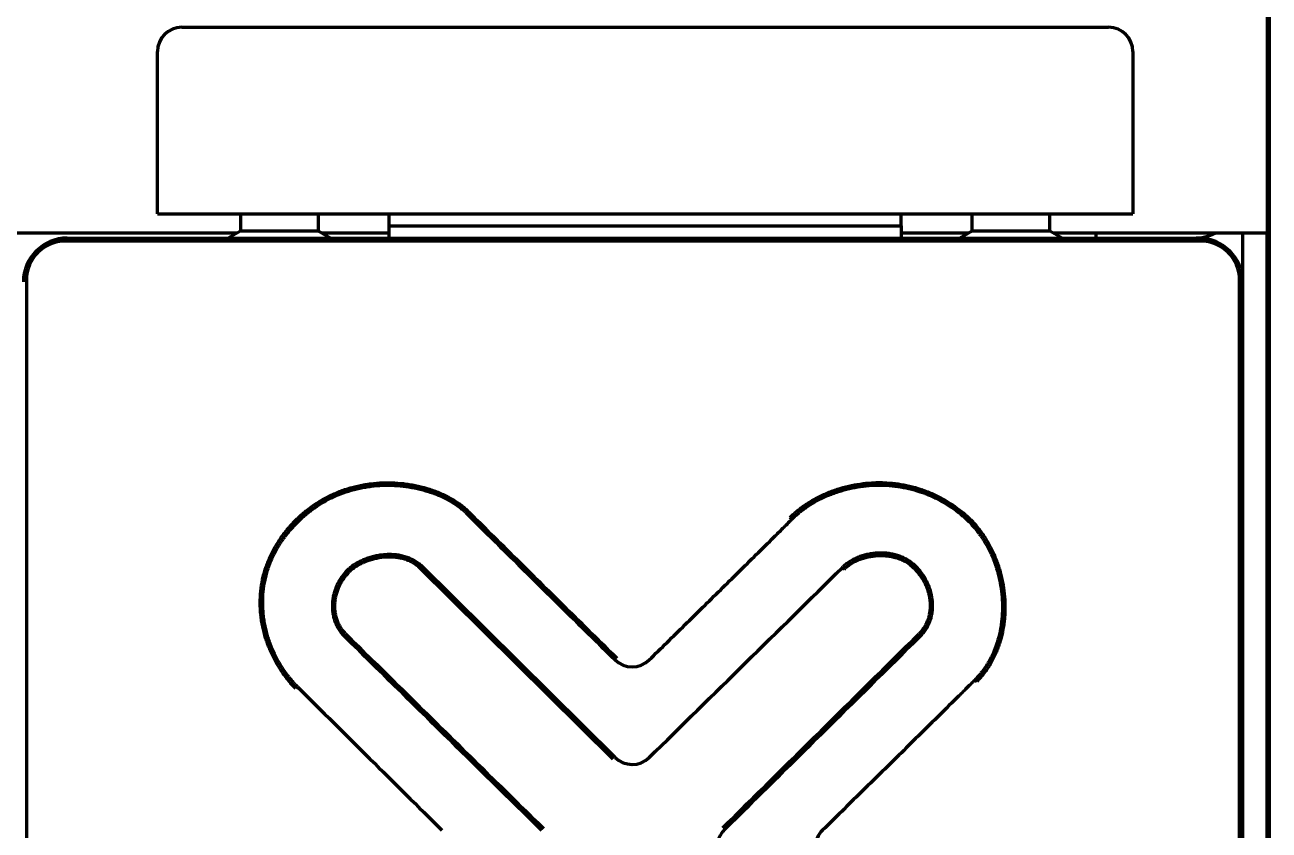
# Model space of a CAD drawing. Header units: inches. Extents: x -3022 to 7311, y 343 to 5680.
# Drawn here: x 3605 to 3656, y 2231 to 2264 of the extents above; entities that cross this region are included whole.
import ezdxf

# ---------------------------------------------------------------- set-up
doc = ezdxf.new("R2010")
doc.units = ezdxf.units.IN

msp = doc.modelspace()

# ---------------------------------------------------------------- linework, layer by layer
at = {"linetype": 'Continuous', "lineweight": 70}
for p, q in [((3655.954, 2214.792), (3655.954, 2275.792)), ((3656.004, 2275.792), (3656.004, 2214.792)), ((3655.918, 2271.311), (3655.918, 2255.492)), ((3611.418, 2263.942), (3649.418, 2263.942)), ((3610.418, 2260.847), (3610.418, 2262.942)), ((3650.418, 2262.942), (3650.418, 2260.847)), ((3610.418, 2257.539), (3610.418, 2260.847)), ((3650.418, 2260.847), (3650.418, 2257.539)), ((3610.418, 2256.292), (3610.418, 2257.539)), ((3650.418, 2257.539), (3650.418, 2256.292)), ((3611.418, 2256.292), (3649.418, 2256.292)), ((3613.818, 2256.292), (3613.818, 2255.58)), ((3617.018, 2255.58), (3617.018, 2256.292)), ((3619.918, 2255.792), (3619.918, 2256.292)), ((3640.918, 2255.792), (3640.918, 2256.292)), ((3643.818, 2256.292), (3643.818, 2255.58)), ((3647.018, 2255.58), (3647.018, 2256.292)), ((3619.918, 2255.792), (3640.918, 2255.792)), ((3613.665, 2255.492), (3581.318, 2255.492)), ((3606.718, 2255.292), (3653.118, 2255.292)), ((3613.818, 2255.58), (3613.318, 2255.292)), ((3617.018, 2255.58), (3613.818, 2255.58)), ((3617.518, 2255.292), (3617.018, 2255.58)), ((3619.917, 2255.492), (3617.172, 2255.492)), ((3643.663, 2255.492), (3640.917, 2255.492)), ((3643.818, 2255.58), (3643.318, 2255.292)), ((3647.018, 2255.58), (3643.818, 2255.58)), ((3647.518, 2255.292), (3647.018, 2255.58)), ((3653.918, 2255.492), (3647.171, 2255.492)), ((3648.918, 2255.292), (3648.918, 2255.494)), ((3655.918, 2255.492), (3653.918, 2255.492)), ((3654.918, 2255.492), (3654.918, 2254.946)), ((3655.918, 2254.946), (3655.918, 2255.492)), ((3653.193, 2255.167), (3606.643, 2255.167)), ((3654.918, 2254.946), (3654.918, 2253.492)), ((3655.918, 2208.588), (3655.918, 2254.946)), ((3605.043, 2253.567), (3605.043, 2207.017)), ((3654.793, 2207.017), (3654.793, 2253.567)), ((3654.918, 2253.492), (3654.918, 2207.092)), ((3643.342, 2243.977), (3643.404, 2244.055)), ((3623.161, 2243.931), (3623.233, 2244.001)), ((3636.432, 2243.754), (3636.361, 2243.824)), ((3618.21, 2241.667), (3618.281, 2241.596)), ((3621.228, 2241.852), (3621.159, 2241.779)), ((3629.111, 2233.912), (3621.159, 2241.779)), ((3629.182, 2233.983), (3621.228, 2241.852)), ((3638.503, 2241.77), (3638.574, 2241.7)), ((3641.494, 2241.839), (3641.424, 2241.767)), ((3618.057, 2238.987), (3618.127, 2239.058)), ((3641.726, 2238.987), (3641.655, 2239.058)), ((3616.158, 2236.882), (3616.087, 2236.811)), ((3643.947, 2237.17), (3644.017, 2237.1))]:
    msp.add_line(p, q, dxfattribs=at)
for centre, radius, start, end in [((3611.418, 2262.942), 1, 90, 180), ((3649.418, 2262.942), 1, 0, 90), ((3606.718, 2253.492), 1.8, 90, 180), ((3652.918, 2257.292), 2, 270, 295.8398), ((3653.118, 2253.492), 1.8, 0, 90), ((3606.643, 2253.567), 1.6, 90, 180), ((3653.193, 2253.567), 1.6, 0, 90), ((5050.515, 3683.131), 2026.977, 225.23677, 225.47603), ((5050.515, 3683.131), 2026.877, 225.236811, 225.47603), ((-675.684, 6618.971), 6145.901, 314.481055, 314.584597), ((6847.911, 5512.6), 4598.751, 225.385511, 225.52738), ((6847.911, 5512.6), 4598.651, 225.38552, 225.52738), ((-2012.748, 7950.074), 8036.665, 314.633821, 314.714601), ((-2012.748, 7950.074), 8036.765, 314.633821, 314.714601), ((3629.885, 2238.697), 1, 225.476, 314.4864), ((5624.147, 4252.562), 2845.169, 225.109511, 225.277687), ((3629.885, 2234.694), 1, 225.3071, 314.4811), ((3634.371, 2230.309), 1, 134.6338, 225.4217), ((3638.395, 2230.287), 1, 134.4807, 225.5483)]:
    msp.add_arc(centre, radius, start, end, dxfattribs=at)
for points, knots in [([(3610.418, 2256.292), (3610.419, 2256.292), (3610.425, 2256.292), (3610.442, 2256.292), (3610.45, 2256.292), (3610.463, 2256.292), (3610.468, 2256.292), (3610.479, 2256.292), (3610.484, 2256.292), (3610.515, 2256.292), (3610.544, 2256.292), (3610.598, 2256.292), (3610.617, 2256.292), (3610.647, 2256.292), (3610.658, 2256.292), (3610.68, 2256.292), (3610.691, 2256.292), (3610.749, 2256.292), (3610.799, 2256.292), (3610.867, 2256.292), (3610.881, 2256.292), (3610.909, 2256.292), (3610.924, 2256.292), (3610.968, 2256.292), (3610.997, 2256.292), (3611.089, 2256.292), (3611.152, 2256.292), (3611.234, 2256.292), (3611.251, 2256.292), (3611.284, 2256.292), (3611.301, 2256.292), (3611.351, 2256.292), (3611.384, 2256.292), (3611.418, 2256.292)], [0, 0, 0, 0, 0.118305, 0.118305, 0.181284, 0.181284, 0.212773, 0.212773, 0.244262, 0.244262, 0.370218, 0.370218, 0.433196, 0.433196, 0.464685, 0.464685, 0.496175, 0.496175, 0.622131, 0.622131, 0.65362, 0.65362, 0.685109, 0.685109, 0.748087, 0.748087, 0.874044, 0.874044, 0.905533, 0.905533, 0.937022, 0.937022, 1, 1, 1, 1]), ([(3649.418, 2256.292), (3649.485, 2256.292), (3649.551, 2256.292), (3649.649, 2256.292), (3649.681, 2256.292), (3649.729, 2256.292), (3649.745, 2256.292), (3649.777, 2256.292), (3649.792, 2256.292), (3649.868, 2256.292), (3649.926, 2256.292), (3649.995, 2256.292), (3650.008, 2256.292), (3650.035, 2256.292), (3650.048, 2256.292), (3650.086, 2256.292), (3650.134, 2256.292), (3650.177, 2256.292), (3650.218, 2256.292), (3650.237, 2256.292), (3650.291, 2256.292), (3650.321, 2256.292), (3650.357, 2256.292), (3650.368, 2256.292), (3650.382, 2256.292), (3650.386, 2256.292), (3650.393, 2256.292), (3650.397, 2256.292), (3650.412, 2256.292), (3650.418, 2256.292), (3650.418, 2256.292)], [0, 0, 0, 0, 0.125376, 0.125376, 0.188065, 0.188065, 0.219409, 0.219409, 0.250753, 0.250753, 0.376129, 0.376129, 0.407474, 0.407474, 0.438818, 0.438818, 0.501506, 0.564194, 0.564194, 0.626882, 0.626882, 0.752259, 0.752259, 0.814947, 0.814947, 0.846291, 0.846291, 0.877635, 0.877635, 1, 1, 1, 1]), ([(3616.088, 2236.811), (3616.059, 2236.84), (3616.03, 2236.87), (3615.974, 2236.929), (3615.891, 2237.019), (3615.812, 2237.112), (3615.659, 2237.301), (3615.564, 2237.431), (3615.387, 2237.701), (3615.305, 2237.84), (3615.191, 2238.054), (3615.154, 2238.127), (3615.102, 2238.238), (3615.085, 2238.275), (3615.052, 2238.349), (3615.036, 2238.387), (3614.958, 2238.575), (3614.902, 2238.727), (3614.807, 2239.036), (3614.766, 2239.193), (3614.717, 2239.431), (3614.702, 2239.511), (3614.683, 2239.631), (3614.678, 2239.672), (3614.667, 2239.752), (3614.662, 2239.793), (3614.641, 2239.996), (3614.632, 2240.158), (3614.631, 2240.481), (3614.639, 2240.643), (3614.672, 2240.964), (3614.697, 2241.124), (3614.739, 2241.324), (3614.748, 2241.364), (3614.767, 2241.443), (3614.797, 2241.562), (3614.879, 2241.833), (3615.024, 2242.208), (3615.172, 2242.494), (3615.293, 2242.703), (3615.335, 2242.772), (3615.402, 2242.874), (3615.424, 2242.908), (3615.47, 2242.975), (3615.494, 2243.009), (3615.613, 2243.174), (3615.714, 2243.301), (3615.926, 2243.544), (3616.037, 2243.661), (3616.269, 2243.885), (3616.389, 2243.992), (3616.578, 2244.144), (3616.642, 2244.194), (3616.741, 2244.266), (3616.774, 2244.29), (3616.841, 2244.336), (3616.874, 2244.359), (3616.977, 2244.427), (3617.046, 2244.47), (3617.151, 2244.533), (3617.186, 2244.554), (3617.258, 2244.594), (3617.294, 2244.613), (3617.473, 2244.709), (3617.62, 2244.779), (3617.917, 2244.903), (3618.068, 2244.958), (3618.376, 2245.054), (3618.531, 2245.095), (3618.769, 2245.146), (3618.848, 2245.161), (3619.009, 2245.188), (3619.09, 2245.2), (3619.332, 2245.23), (3619.656, 2245.255), (3619.979, 2245.253), (3620.302, 2245.236), (3620.463, 2245.221), (3620.665, 2245.194), (3620.705, 2245.188), (3620.786, 2245.175), (3620.826, 2245.168), (3620.946, 2245.146), (3621.026, 2245.13), (3621.263, 2245.076), (3621.419, 2245.034), (3621.726, 2244.934), (3621.877, 2244.878), (3622.1, 2244.781), (3622.174, 2244.746), (3622.283, 2244.692), (3622.319, 2244.673), (3622.392, 2244.634), (3622.427, 2244.615), (3622.604, 2244.513), (3622.74, 2244.424), (3622.933, 2244.277), (3622.996, 2244.226), (3623.087, 2244.145), (3623.117, 2244.117), (3623.176, 2244.06), (3623.205, 2244.031), (3623.233, 2244.001)], [0, 0, 0, 0, 0.007813, 0.007813, 0.015625, 0.03125, 0.03125, 0.0625, 0.0625, 0.09375, 0.09375, 0.109375, 0.109375, 0.117188, 0.117188, 0.125, 0.125, 0.15625, 0.15625, 0.1875, 0.1875, 0.203125, 0.203125, 0.210938, 0.210938, 0.21875, 0.21875, 0.25, 0.25, 0.28125, 0.28125, 0.3125, 0.3125, 0.320313, 0.320313, 0.328125, 0.34375, 0.375, 0.40625, 0.40625, 0.421875, 0.421875, 0.429687, 0.429687, 0.4375, 0.4375, 0.46875, 0.46875, 0.5, 0.5, 0.53125, 0.53125, 0.546875, 0.546875, 0.554687, 0.554687, 0.5625, 0.5625, 0.578125, 0.578125, 0.585937, 0.585937, 0.59375, 0.59375, 0.625, 0.625, 0.65625, 0.65625, 0.6875, 0.6875, 0.703125, 0.703125, 0.71875, 0.71875, 0.75, 0.78125, 0.78125, 0.8125, 0.8125, 0.820312, 0.820312, 0.828125, 0.828125, 0.84375, 0.84375, 0.875, 0.875, 0.90625, 0.90625, 0.921875, 0.921875, 0.929687, 0.929687, 0.9375, 0.9375, 0.96875, 0.96875, 0.984375, 0.984375, 0.992187, 0.992187, 1, 1, 1, 1]), ([(3616.158, 2236.882), (3616.13, 2236.911), (3616.102, 2236.939), (3616.047, 2236.998), (3615.965, 2237.086), (3615.888, 2237.177), (3615.738, 2237.362), (3615.645, 2237.49), (3615.472, 2237.754), (3615.391, 2237.89), (3615.279, 2238.101), (3615.244, 2238.172), (3615.193, 2238.28), (3615.176, 2238.317), (3615.143, 2238.39), (3615.128, 2238.426), (3615.051, 2238.611), (3614.997, 2238.76), (3614.903, 2239.063), (3614.864, 2239.216), (3614.815, 2239.45), (3614.801, 2239.528), (3614.782, 2239.646), (3614.777, 2239.686), (3614.766, 2239.765), (3614.762, 2239.805), (3614.741, 2240.004), (3614.732, 2240.163), (3614.731, 2240.479), (3614.739, 2240.637), (3614.771, 2240.952), (3614.795, 2241.109), (3614.837, 2241.305), (3614.846, 2241.344), (3614.865, 2241.422), (3614.895, 2241.538), (3614.974, 2241.804), (3615.118, 2242.171), (3615.262, 2242.451), (3615.381, 2242.656), (3615.423, 2242.723), (3615.488, 2242.823), (3615.51, 2242.857), (3615.555, 2242.922), (3615.578, 2242.955), (3615.696, 2243.117), (3615.795, 2243.241), (3616.003, 2243.48), (3616.111, 2243.594), (3616.339, 2243.813), (3616.457, 2243.918), (3616.642, 2244.067), (3616.705, 2244.116), (3616.801, 2244.186), (3616.834, 2244.21), (3616.9, 2244.255), (3616.933, 2244.278), (3617.033, 2244.344), (3617.101, 2244.387), (3617.204, 2244.448), (3617.239, 2244.468), (3617.308, 2244.508), (3617.344, 2244.527), (3617.52, 2244.621), (3617.663, 2244.689), (3618.101, 2244.871), (3618.402, 2244.965), (3618.789, 2245.048), (3618.867, 2245.063), (3619.025, 2245.09), (3619.104, 2245.101), (3619.342, 2245.13), (3619.659, 2245.155), (3619.975, 2245.153), (3620.292, 2245.137), (3620.45, 2245.122), (3620.648, 2245.095), (3620.687, 2245.089), (3620.766, 2245.077), (3620.806, 2245.07), (3620.923, 2245.049), (3621.001, 2245.033), (3621.234, 2244.981), (3621.387, 2244.939), (3621.688, 2244.842), (3621.836, 2244.786), (3622.055, 2244.691), (3622.127, 2244.658), (3622.27, 2244.587), (3622.341, 2244.549), (3622.549, 2244.43), (3622.682, 2244.343), (3622.87, 2244.2), (3622.931, 2244.15), (3623.02, 2244.071), (3623.049, 2244.044), (3623.106, 2243.989), (3623.134, 2243.96), (3623.161, 2243.931)], [0, 0, 0, 0, 0.007812, 0.007812, 0.015625, 0.03125, 0.03125, 0.0625, 0.0625, 0.09375, 0.09375, 0.109375, 0.109375, 0.117187, 0.117187, 0.125, 0.125, 0.15625, 0.15625, 0.1875, 0.1875, 0.203125, 0.203125, 0.210937, 0.210937, 0.21875, 0.21875, 0.25, 0.25, 0.28125, 0.28125, 0.3125, 0.3125, 0.320312, 0.320312, 0.328125, 0.34375, 0.375, 0.40625, 0.40625, 0.421875, 0.421875, 0.429687, 0.429687, 0.4375, 0.4375, 0.46875, 0.46875, 0.5, 0.5, 0.53125, 0.53125, 0.546875, 0.546875, 0.554687, 0.554687, 0.5625, 0.5625, 0.578125, 0.578125, 0.585937, 0.585937, 0.59375, 0.59375, 0.625, 0.625, 0.6875, 0.6875, 0.703125, 0.703125, 0.71875, 0.71875, 0.75, 0.78125, 0.78125, 0.8125, 0.8125, 0.820312, 0.820312, 0.828125, 0.828125, 0.84375, 0.84375, 0.875, 0.875, 0.90625, 0.90625, 0.921875, 0.921875, 0.9375, 0.9375, 0.96875, 0.96875, 0.984375, 0.984375, 0.992187, 0.992187, 1, 1, 1, 1]), ([(3636.361, 2243.824), (3636.418, 2243.882), (3636.477, 2243.937), (3636.567, 2244.018), (3636.598, 2244.045), (3636.66, 2244.096), (3636.691, 2244.122), (3636.848, 2244.247), (3636.978, 2244.339), (3637.247, 2244.509), (3637.385, 2244.588), (3637.669, 2244.733), (3637.815, 2244.799), (3638.039, 2244.889), (3638.114, 2244.917), (3638.266, 2244.97), (3638.342, 2244.995), (3638.572, 2245.064), (3638.726, 2245.104), (3639.037, 2245.17), (3639.351, 2245.222), (3639.669, 2245.248), (3639.87, 2245.255), (3639.91, 2245.256), (3639.991, 2245.257), (3640.031, 2245.257), (3640.152, 2245.256), (3640.232, 2245.253), (3640.472, 2245.24), (3640.63, 2245.225), (3640.945, 2245.179), (3641.258, 2245.12), (3641.566, 2245.032), (3641.757, 2244.967), (3641.795, 2244.954), (3641.871, 2244.927), (3641.984, 2244.884), (3642.17, 2244.807), (3642.316, 2244.739), (3642.461, 2244.667), (3642.532, 2244.63), (3642.885, 2244.435), (3643.152, 2244.256), (3643.404, 2244.055)], [0, 0, 0, 0, 0.03125, 0.03125, 0.046875, 0.046875, 0.0625, 0.0625, 0.125, 0.125, 0.1875, 0.1875, 0.25, 0.25, 0.28125, 0.28125, 0.3125, 0.3125, 0.375, 0.375, 0.4375, 0.5, 0.5, 0.515625, 0.515625, 0.53125, 0.53125, 0.5625, 0.5625, 0.625, 0.625, 0.6875, 0.75, 0.75, 0.765625, 0.765625, 0.78125, 0.8125, 0.84375, 0.84375, 0.875, 0.875, 1, 1, 1, 1]), ([(3636.432, 2243.754), (3636.488, 2243.81), (3636.546, 2243.865), (3636.634, 2243.944), (3636.664, 2243.97), (3636.725, 2244.021), (3636.756, 2244.046), (3636.91, 2244.168), (3637.038, 2244.258), (3637.302, 2244.426), (3637.437, 2244.503), (3637.716, 2244.644), (3637.859, 2244.709), (3638.079, 2244.797), (3638.153, 2244.825), (3638.302, 2244.877), (3638.377, 2244.901), (3638.602, 2244.969), (3638.753, 2245.008), (3639.058, 2245.072), (3639.366, 2245.123), (3639.678, 2245.148), (3639.875, 2245.155), (3639.915, 2245.156), (3639.994, 2245.157), (3640.033, 2245.157), (3640.152, 2245.156), (3640.231, 2245.153), (3640.466, 2245.141), (3640.621, 2245.125), (3640.93, 2245.08), (3641.237, 2245.022), (3641.539, 2244.935), (3641.727, 2244.872), (3641.764, 2244.859), (3641.838, 2244.832), (3641.949, 2244.791), (3642.132, 2244.715), (3642.275, 2244.648), (3642.416, 2244.578), (3642.487, 2244.541), (3642.833, 2244.35), (3643.094, 2244.174), (3643.342, 2243.977)], [0, 0, 0, 0, 0.03125, 0.03125, 0.046875, 0.046875, 0.0625, 0.0625, 0.125, 0.125, 0.1875, 0.1875, 0.25, 0.25, 0.28125, 0.28125, 0.3125, 0.3125, 0.375, 0.375, 0.4375, 0.5, 0.5, 0.515625, 0.515625, 0.53125, 0.53125, 0.5625, 0.5625, 0.625, 0.625, 0.6875, 0.75, 0.75, 0.765625, 0.765625, 0.78125, 0.8125, 0.84375, 0.84375, 0.875, 0.875, 1, 1, 1, 1]), ([(3643.404, 2244.055), (3643.532, 2243.953), (3643.653, 2243.845), (3643.881, 2243.615), (3643.988, 2243.494), (3644.139, 2243.304), (3644.212, 2243.207), (3644.281, 2243.107), (3644.326, 2243.039), (3644.349, 2243.005), (3644.458, 2242.833), (3644.537, 2242.692), (3644.682, 2242.403), (3644.747, 2242.256), (3644.864, 2241.957), (3644.915, 2241.804), (3644.982, 2241.57), (3645.003, 2241.492), (3645.031, 2241.373), (3645.04, 2241.333), (3645.057, 2241.253), (3645.065, 2241.214), (3645.103, 2241.014), (3645.15, 2240.695), (3645.168, 2240.373), (3645.171, 2240.051), (3645.166, 2239.89), (3645.149, 2239.687), (3645.145, 2239.646), (3645.137, 2239.565), (3645.132, 2239.525), (3645.122, 2239.444), (3645.116, 2239.403), (3645.103, 2239.323), (3645.096, 2239.283), (3645.06, 2239.082), (3645.023, 2238.924), (3644.933, 2238.614), (3644.88, 2238.462), (3644.756, 2238.164), (3644.685, 2238.019), (3644.584, 2237.841), (3644.564, 2237.805), (3644.521, 2237.736), (3644.456, 2237.632), (3644.386, 2237.533), (3644.24, 2237.338), (3644.133, 2237.215), (3644.017, 2237.1)], [0, 0, 0, 0, 0.0625, 0.0625, 0.125, 0.125, 0.15625, 0.171875, 0.171875, 0.1875, 0.1875, 0.25, 0.25, 0.3125, 0.3125, 0.375, 0.375, 0.40625, 0.40625, 0.421875, 0.421875, 0.4375, 0.4375, 0.5, 0.5625, 0.5625, 0.625, 0.625, 0.640625, 0.640625, 0.65625, 0.65625, 0.671875, 0.671875, 0.6875, 0.6875, 0.75, 0.75, 0.8125, 0.8125, 0.875, 0.875, 0.890625, 0.890625, 0.90625, 0.9375, 0.9375, 1, 1, 1, 1]), ([(3630.586, 2237.983), (3631.074, 2238.463), (3631.562, 2238.943), (3632.538, 2239.903), (3633.026, 2240.383), (3634.002, 2241.344), (3634.489, 2241.824), (3635.219, 2242.546), (3635.463, 2242.787), (3635.827, 2243.149), (3635.948, 2243.269), (3636.13, 2243.451), (3636.191, 2243.511), (3636.312, 2243.632), (3636.372, 2243.693), (3636.432, 2243.754)], [0, 0, 0, 0, 0.25, 0.25, 0.5, 0.5, 0.75, 0.75, 0.875, 0.875, 0.9375, 0.9375, 0.96875, 0.96875, 1, 1, 1, 1]), ([(3643.342, 2243.977), (3643.467, 2243.877), (3643.585, 2243.771), (3643.808, 2243.546), (3643.913, 2243.428), (3644.06, 2243.242), (3644.132, 2243.147), (3644.2, 2243.049), (3644.244, 2242.982), (3644.266, 2242.949), (3644.373, 2242.78), (3644.45, 2242.642), (3644.592, 2242.361), (3644.655, 2242.217), (3644.769, 2241.923), (3644.819, 2241.774), (3644.885, 2241.545), (3644.905, 2241.469), (3644.933, 2241.352), (3644.942, 2241.313), (3644.959, 2241.236), (3644.966, 2241.197), (3645.004, 2241.002), (3645.05, 2240.689), (3645.068, 2240.374), (3645.071, 2240.059), (3645.066, 2239.901), (3645.05, 2239.703), (3645.047, 2239.664), (3645.038, 2239.584), (3645.034, 2239.544), (3645.018, 2239.426), (3645.006, 2239.347), (3644.964, 2239.111), (3644.928, 2238.957), (3644.84, 2238.653), (3644.789, 2238.504), (3644.668, 2238.213), (3644.599, 2238.07), (3644.501, 2237.896), (3644.481, 2237.861), (3644.439, 2237.793), (3644.376, 2237.692), (3644.307, 2237.594), (3644.164, 2237.404), (3644.06, 2237.284), (3643.947, 2237.17)], [0, 0, 0, 0, 0.0625, 0.0625, 0.125, 0.125, 0.15625, 0.171875, 0.171875, 0.1875, 0.1875, 0.25, 0.25, 0.3125, 0.3125, 0.375, 0.375, 0.40625, 0.40625, 0.421875, 0.421875, 0.4375, 0.4375, 0.5, 0.5625, 0.5625, 0.625, 0.625, 0.640625, 0.640625, 0.65625, 0.65625, 0.6875, 0.6875, 0.75, 0.75, 0.8125, 0.8125, 0.875, 0.875, 0.890625, 0.890625, 0.90625, 0.9375, 0.9375, 1, 1, 1, 1]), ([(3621.228, 2241.852), (3621.227, 2241.853), (3621.225, 2241.854), (3621.222, 2241.857), (3621.217, 2241.862), (3621.206, 2241.872), (3621.183, 2241.892), (3621.137, 2241.93), (3621.096, 2241.961), (3621.012, 2242.02), (3620.954, 2242.055), (3620.862, 2242.102), (3620.831, 2242.117), (3620.768, 2242.145), (3620.737, 2242.158), (3620.64, 2242.195), (3620.575, 2242.215), (3620.444, 2242.249), (3620.378, 2242.263), (3620.243, 2242.285), (3620.175, 2242.292), (3620.073, 2242.299), (3620.038, 2242.301), (3619.969, 2242.303), (3619.935, 2242.303), (3619.832, 2242.302), (3619.763, 2242.298), (3619.626, 2242.286), (3619.491, 2242.269), (3619.358, 2242.242), (3619.225, 2242.211), (3619.16, 2242.193), (3619.062, 2242.162), (3619.029, 2242.151), (3618.965, 2242.128), (3618.933, 2242.115), (3618.837, 2242.077), (3618.774, 2242.049), (3618.652, 2241.988), (3618.593, 2241.955), (3618.477, 2241.884), (3618.42, 2241.845), (3618.338, 2241.782), (3618.312, 2241.76), (3618.26, 2241.715), (3618.234, 2241.691), (3618.21, 2241.667)], [0, 0, 0, 0, 0.001953, 0.001953, 0.003906, 0.007812, 0.015625, 0.03125, 0.0625, 0.0625, 0.125, 0.125, 0.15625, 0.15625, 0.1875, 0.1875, 0.25, 0.25, 0.3125, 0.3125, 0.375, 0.375, 0.40625, 0.40625, 0.4375, 0.4375, 0.5, 0.5, 0.5625, 0.625, 0.625, 0.6875, 0.6875, 0.71875, 0.71875, 0.75, 0.75, 0.8125, 0.8125, 0.875, 0.875, 0.9375, 0.9375, 0.96875, 0.96875, 1, 1, 1, 1]), ([(3621.159, 2241.779), (3621.111, 2241.824), (3621.06, 2241.865), (3620.953, 2241.939), (3620.897, 2241.972), (3620.81, 2242.017), (3620.78, 2242.031), (3620.72, 2242.057), (3620.689, 2242.07), (3620.597, 2242.104), (3620.535, 2242.123), (3620.41, 2242.155), (3620.347, 2242.167), (3620.218, 2242.187), (3620.154, 2242.194), (3620.056, 2242.2), (3620.023, 2242.202), (3619.957, 2242.203), (3619.925, 2242.203), (3619.826, 2242.202), (3619.761, 2242.198), (3619.566, 2242.18), (3619.438, 2242.159), (3619.249, 2242.113), (3619.186, 2242.096), (3619.093, 2242.067), (3619.062, 2242.056), (3619, 2242.034), (3618.97, 2242.023), (3618.879, 2241.986), (3618.819, 2241.96), (3618.703, 2241.902), (3618.646, 2241.87), (3618.535, 2241.802), (3618.481, 2241.766), (3618.403, 2241.706), (3618.377, 2241.685), (3618.328, 2241.642), (3618.304, 2241.619), (3618.281, 2241.596)], [0, 0, 0, 0, 0.0625, 0.0625, 0.125, 0.125, 0.15625, 0.15625, 0.1875, 0.1875, 0.25, 0.25, 0.3125, 0.3125, 0.375, 0.375, 0.40625, 0.40625, 0.4375, 0.4375, 0.5, 0.5, 0.625, 0.625, 0.6875, 0.6875, 0.71875, 0.71875, 0.75, 0.75, 0.8125, 0.8125, 0.875, 0.875, 0.9375, 0.9375, 0.96875, 0.96875, 1, 1, 1, 1]), ([(3641.494, 2241.839), (3641.397, 2241.934), (3641.29, 2242.015), (3641.145, 2242.102), (3641.115, 2242.119), (3641.055, 2242.15), (3641.025, 2242.165), (3640.933, 2242.207), (3640.871, 2242.231), (3640.745, 2242.274), (3640.68, 2242.292), (3640.583, 2242.315), (3640.55, 2242.322), (3640.484, 2242.335), (3640.45, 2242.34), (3640.35, 2242.354), (3640.215, 2242.367), (3640.081, 2242.369), (3639.979, 2242.366), (3639.946, 2242.364), (3639.878, 2242.36), (3639.845, 2242.357), (3639.744, 2242.346), (3639.678, 2242.337), (3639.546, 2242.312), (3639.481, 2242.297), (3639.352, 2242.263), (3639.287, 2242.243), (3639.192, 2242.208), (3639.16, 2242.196), (3639.098, 2242.171), (3639.067, 2242.157), (3638.976, 2242.115), (3638.916, 2242.084), (3638.801, 2242.016), (3638.745, 2241.979), (3638.677, 2241.928), (3638.664, 2241.917), (3638.637, 2241.896), (3638.598, 2241.863), (3638.561, 2241.829), (3638.537, 2241.805)], [0, 0, 0, 0, 0.125, 0.125, 0.15625, 0.15625, 0.1875, 0.1875, 0.25, 0.25, 0.3125, 0.3125, 0.34375, 0.34375, 0.375, 0.375, 0.4375, 0.5, 0.5, 0.53125, 0.53125, 0.5625, 0.5625, 0.625, 0.625, 0.6875, 0.6875, 0.75, 0.75, 0.78125, 0.78125, 0.8125, 0.8125, 0.875, 0.875, 0.9375, 0.9375, 0.953125, 0.953125, 0.96875, 1, 1, 1, 1]), ([(3638.574, 2241.7), (3638.586, 2241.712), (3638.597, 2241.724), (3638.62, 2241.747), (3638.656, 2241.781), (3638.693, 2241.813), (3638.744, 2241.854), (3638.771, 2241.873), (3638.824, 2241.911), (3638.851, 2241.928), (3638.934, 2241.979), (3638.991, 2242.01), (3639.108, 2242.067), (3639.167, 2242.092), (3639.259, 2242.127), (3639.29, 2242.137), (3639.352, 2242.158), (3639.383, 2242.167), (3639.477, 2242.193), (3639.54, 2242.208), (3639.667, 2242.233), (3639.731, 2242.244), (3639.827, 2242.255), (3639.86, 2242.258), (3639.925, 2242.263), (3639.957, 2242.265), (3640.055, 2242.269), (3640.186, 2242.268), (3640.315, 2242.257), (3640.412, 2242.245), (3640.445, 2242.24), (3640.509, 2242.228), (3640.541, 2242.222), (3640.636, 2242.201), (3640.698, 2242.184), (3640.821, 2242.143), (3640.881, 2242.12), (3640.97, 2242.081), (3640.999, 2242.066), (3641.057, 2242.037), (3641.086, 2242.021), (3641.226, 2241.938), (3641.33, 2241.859), (3641.424, 2241.767)], [0, 0, 0, 0, 0.015625, 0.015625, 0.03125, 0.0625, 0.0625, 0.09375, 0.09375, 0.125, 0.125, 0.1875, 0.1875, 0.25, 0.25, 0.28125, 0.28125, 0.3125, 0.3125, 0.375, 0.375, 0.4375, 0.4375, 0.46875, 0.46875, 0.5, 0.5, 0.5625, 0.625, 0.625, 0.65625, 0.65625, 0.6875, 0.6875, 0.75, 0.75, 0.8125, 0.8125, 0.84375, 0.84375, 0.875, 0.875, 1, 1, 1, 1]), ([(3618.21, 2241.667), (3618.122, 2241.579), (3618.042, 2241.484), (3617.954, 2241.357), (3617.937, 2241.331), (3617.903, 2241.279), (3617.887, 2241.252), (3617.841, 2241.172), (3617.812, 2241.117), (3617.735, 2240.95), (3617.693, 2240.835), (3617.653, 2240.685), (3617.645, 2240.655), (3617.632, 2240.594), (3617.626, 2240.564), (3617.61, 2240.473), (3617.595, 2240.351), (3617.59, 2240.228), (3617.592, 2240.105), (3617.595, 2240.043), (3617.605, 2239.951), (3617.609, 2239.92), (3617.619, 2239.858), (3617.624, 2239.828), (3617.637, 2239.767), (3617.644, 2239.737), (3617.66, 2239.677), (3617.668, 2239.647), (3617.697, 2239.559), (3617.719, 2239.501), (3617.769, 2239.389), (3617.797, 2239.334), (3617.844, 2239.255), (3617.861, 2239.229), (3617.896, 2239.177), (3617.914, 2239.152), (3617.971, 2239.078), (3618.012, 2239.031), (3618.057, 2238.987)], [0, 0, 0, 0, 0.125, 0.125, 0.15625, 0.15625, 0.1875, 0.1875, 0.25, 0.25, 0.375, 0.375, 0.40625, 0.40625, 0.4375, 0.4375, 0.5, 0.5625, 0.5625, 0.625, 0.625, 0.65625, 0.65625, 0.6875, 0.6875, 0.71875, 0.71875, 0.75, 0.75, 0.8125, 0.8125, 0.875, 0.875, 0.90625, 0.90625, 0.9375, 0.9375, 1, 1, 1, 1]), ([(3618.127, 2239.058), (3618.086, 2239.1), (3618.047, 2239.144), (3617.993, 2239.214), (3617.976, 2239.238), (3617.943, 2239.287), (3617.927, 2239.312), (3617.882, 2239.387), (3617.856, 2239.439), (3617.809, 2239.545), (3617.788, 2239.6), (3617.762, 2239.684), (3617.754, 2239.712), (3617.739, 2239.769), (3617.732, 2239.798), (3617.721, 2239.855), (3617.716, 2239.884), (3617.707, 2239.943), (3617.703, 2239.972), (3617.694, 2240.06), (3617.691, 2240.118), (3617.691, 2240.234), (3617.695, 2240.35), (3617.711, 2240.466), (3617.726, 2240.552), (3617.732, 2240.581), (3617.744, 2240.638), (3617.751, 2240.667), (3617.79, 2240.809), (3617.83, 2240.918), (3617.904, 2241.076), (3617.931, 2241.128), (3617.975, 2241.204), (3617.99, 2241.229), (3618.022, 2241.279), (3618.038, 2241.303), (3618.122, 2241.423), (3618.197, 2241.513), (3618.281, 2241.596)], [0, 0, 0, 0, 0.0625, 0.0625, 0.09375, 0.09375, 0.125, 0.125, 0.1875, 0.1875, 0.25, 0.25, 0.28125, 0.28125, 0.3125, 0.3125, 0.34375, 0.34375, 0.375, 0.375, 0.4375, 0.4375, 0.5, 0.5625, 0.5625, 0.59375, 0.59375, 0.625, 0.625, 0.75, 0.75, 0.8125, 0.8125, 0.84375, 0.84375, 0.875, 0.875, 1, 1, 1, 1]), ([(3641.424, 2241.767), (3641.469, 2241.723), (3641.513, 2241.677), (3641.596, 2241.583), (3641.635, 2241.534), (3641.747, 2241.384), (3641.814, 2241.278), (3641.886, 2241.138), (3641.9, 2241.109), (3641.926, 2241.052), (3641.938, 2241.023), (3641.974, 2240.936), (3641.995, 2240.877), (3642.05, 2240.698), (3642.077, 2240.576), (3642.095, 2240.419), (3642.098, 2240.388), (3642.103, 2240.325), (3642.104, 2240.293), (3642.107, 2240.199), (3642.105, 2240.136), (3642.098, 2240.042), (3642.094, 2240.011), (3642.086, 2239.948), (3642.082, 2239.917), (3642.065, 2239.824), (3642.05, 2239.763), (3642.014, 2239.643), (3641.993, 2239.584), (3641.956, 2239.498), (3641.937, 2239.456), (3641.915, 2239.414), (3641.9, 2239.386), (3641.892, 2239.372), (3641.853, 2239.303), (3641.783, 2239.198), (3641.7, 2239.103), (3641.655, 2239.058)], [0, 0, 0, 0, 0.0625, 0.0625, 0.125, 0.125, 0.25, 0.25, 0.28125, 0.28125, 0.3125, 0.3125, 0.375, 0.375, 0.5, 0.5, 0.53125, 0.53125, 0.5625, 0.5625, 0.625, 0.625, 0.65625, 0.65625, 0.6875, 0.6875, 0.75, 0.75, 0.8125, 0.8125, 0.84375, 0.859375, 0.859375, 0.875, 0.875, 0.9375, 1, 1, 1, 1]), ([(3641.725, 2238.987), (3641.772, 2239.035), (3641.86, 2239.134), (3641.934, 2239.245), (3641.976, 2239.317), (3641.984, 2239.331), (3642, 2239.36), (3642.023, 2239.405), (3642.044, 2239.449), (3642.083, 2239.54), (3642.106, 2239.602), (3642.144, 2239.727), (3642.16, 2239.791), (3642.178, 2239.889), (3642.184, 2239.922), (3642.193, 2239.988), (3642.196, 2240.021), (3642.204, 2240.12), (3642.206, 2240.186), (3642.205, 2240.285), (3642.203, 2240.319), (3642.199, 2240.385), (3642.196, 2240.418), (3642.177, 2240.583), (3642.15, 2240.712), (3642.093, 2240.9), (3642.071, 2240.963), (3642.034, 2241.054), (3642.021, 2241.085), (3641.993, 2241.145), (3641.979, 2241.175), (3641.903, 2241.323), (3641.834, 2241.435), (3641.716, 2241.593), (3641.675, 2241.645), (3641.587, 2241.744), (3641.542, 2241.793), (3641.494, 2241.839)], [0, 0, 0, 0, 0.0625, 0.125, 0.125, 0.140625, 0.140625, 0.15625, 0.1875, 0.1875, 0.25, 0.25, 0.3125, 0.3125, 0.34375, 0.34375, 0.375, 0.375, 0.4375, 0.4375, 0.46875, 0.46875, 0.5, 0.5, 0.625, 0.625, 0.6875, 0.6875, 0.71875, 0.71875, 0.75, 0.75, 0.875, 0.875, 0.9375, 0.9375, 1, 1, 1, 1]), ([(3643.947, 2237.17), (3643.817, 2237.041), (3643.688, 2236.912), (3643.428, 2236.653), (3643.298, 2236.524), (3642.909, 2236.138), (3642.128, 2235.365), (3641.347, 2234.594), (3640.304, 2233.566), (3639.782, 2233.053), (3638.738, 2232.026), (3638.216, 2231.513), (3637.694, 2231)], [0, 0, 0, 0, 0.0625, 0.0625, 0.125, 0.125, 0.25, 0.5, 0.5, 0.75, 0.75, 1, 1, 1, 1])]:
    msp.add_open_spline(points, degree=3, knots=knots, dxfattribs=at)
for points in [[(3619.918, 2255.292), (3619.918, 2255.368), (3619.918, 2255.527), (3619.918, 2255.701), (3619.918, 2255.792)], [(3640.918, 2255.792), (3640.918, 2255.701), (3640.918, 2255.528), (3640.918, 2255.368), (3640.918, 2255.292)], [(3638.503, 2241.77), (3638.515, 2241.781), (3638.526, 2241.793), (3638.538, 2241.805)]]:
    msp.add_open_spline(points, degree=3, dxfattribs=at)

doc.saveas('drawing.dxf')
